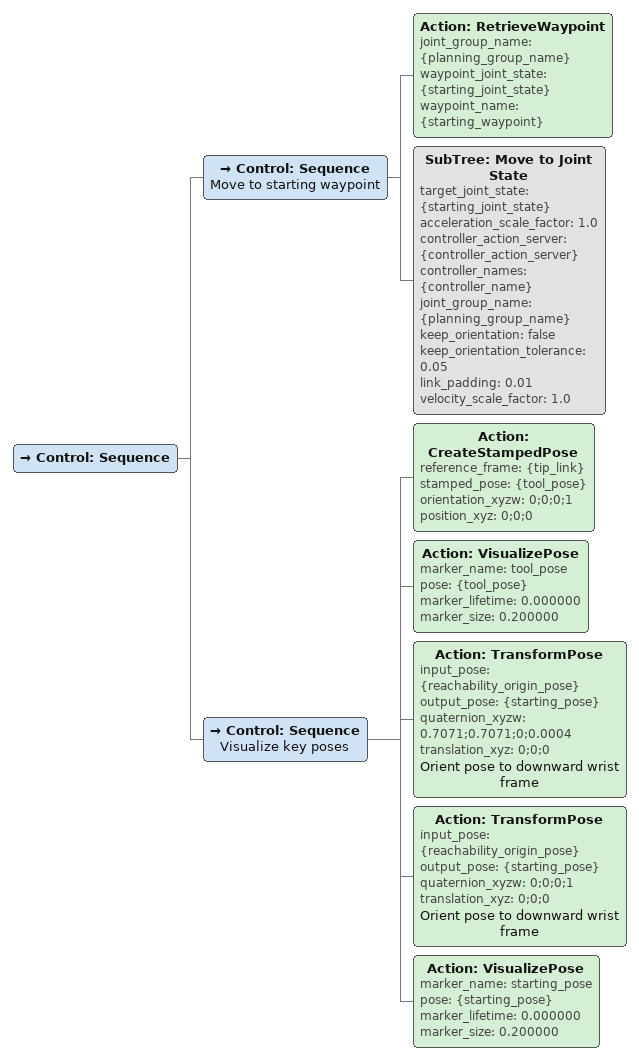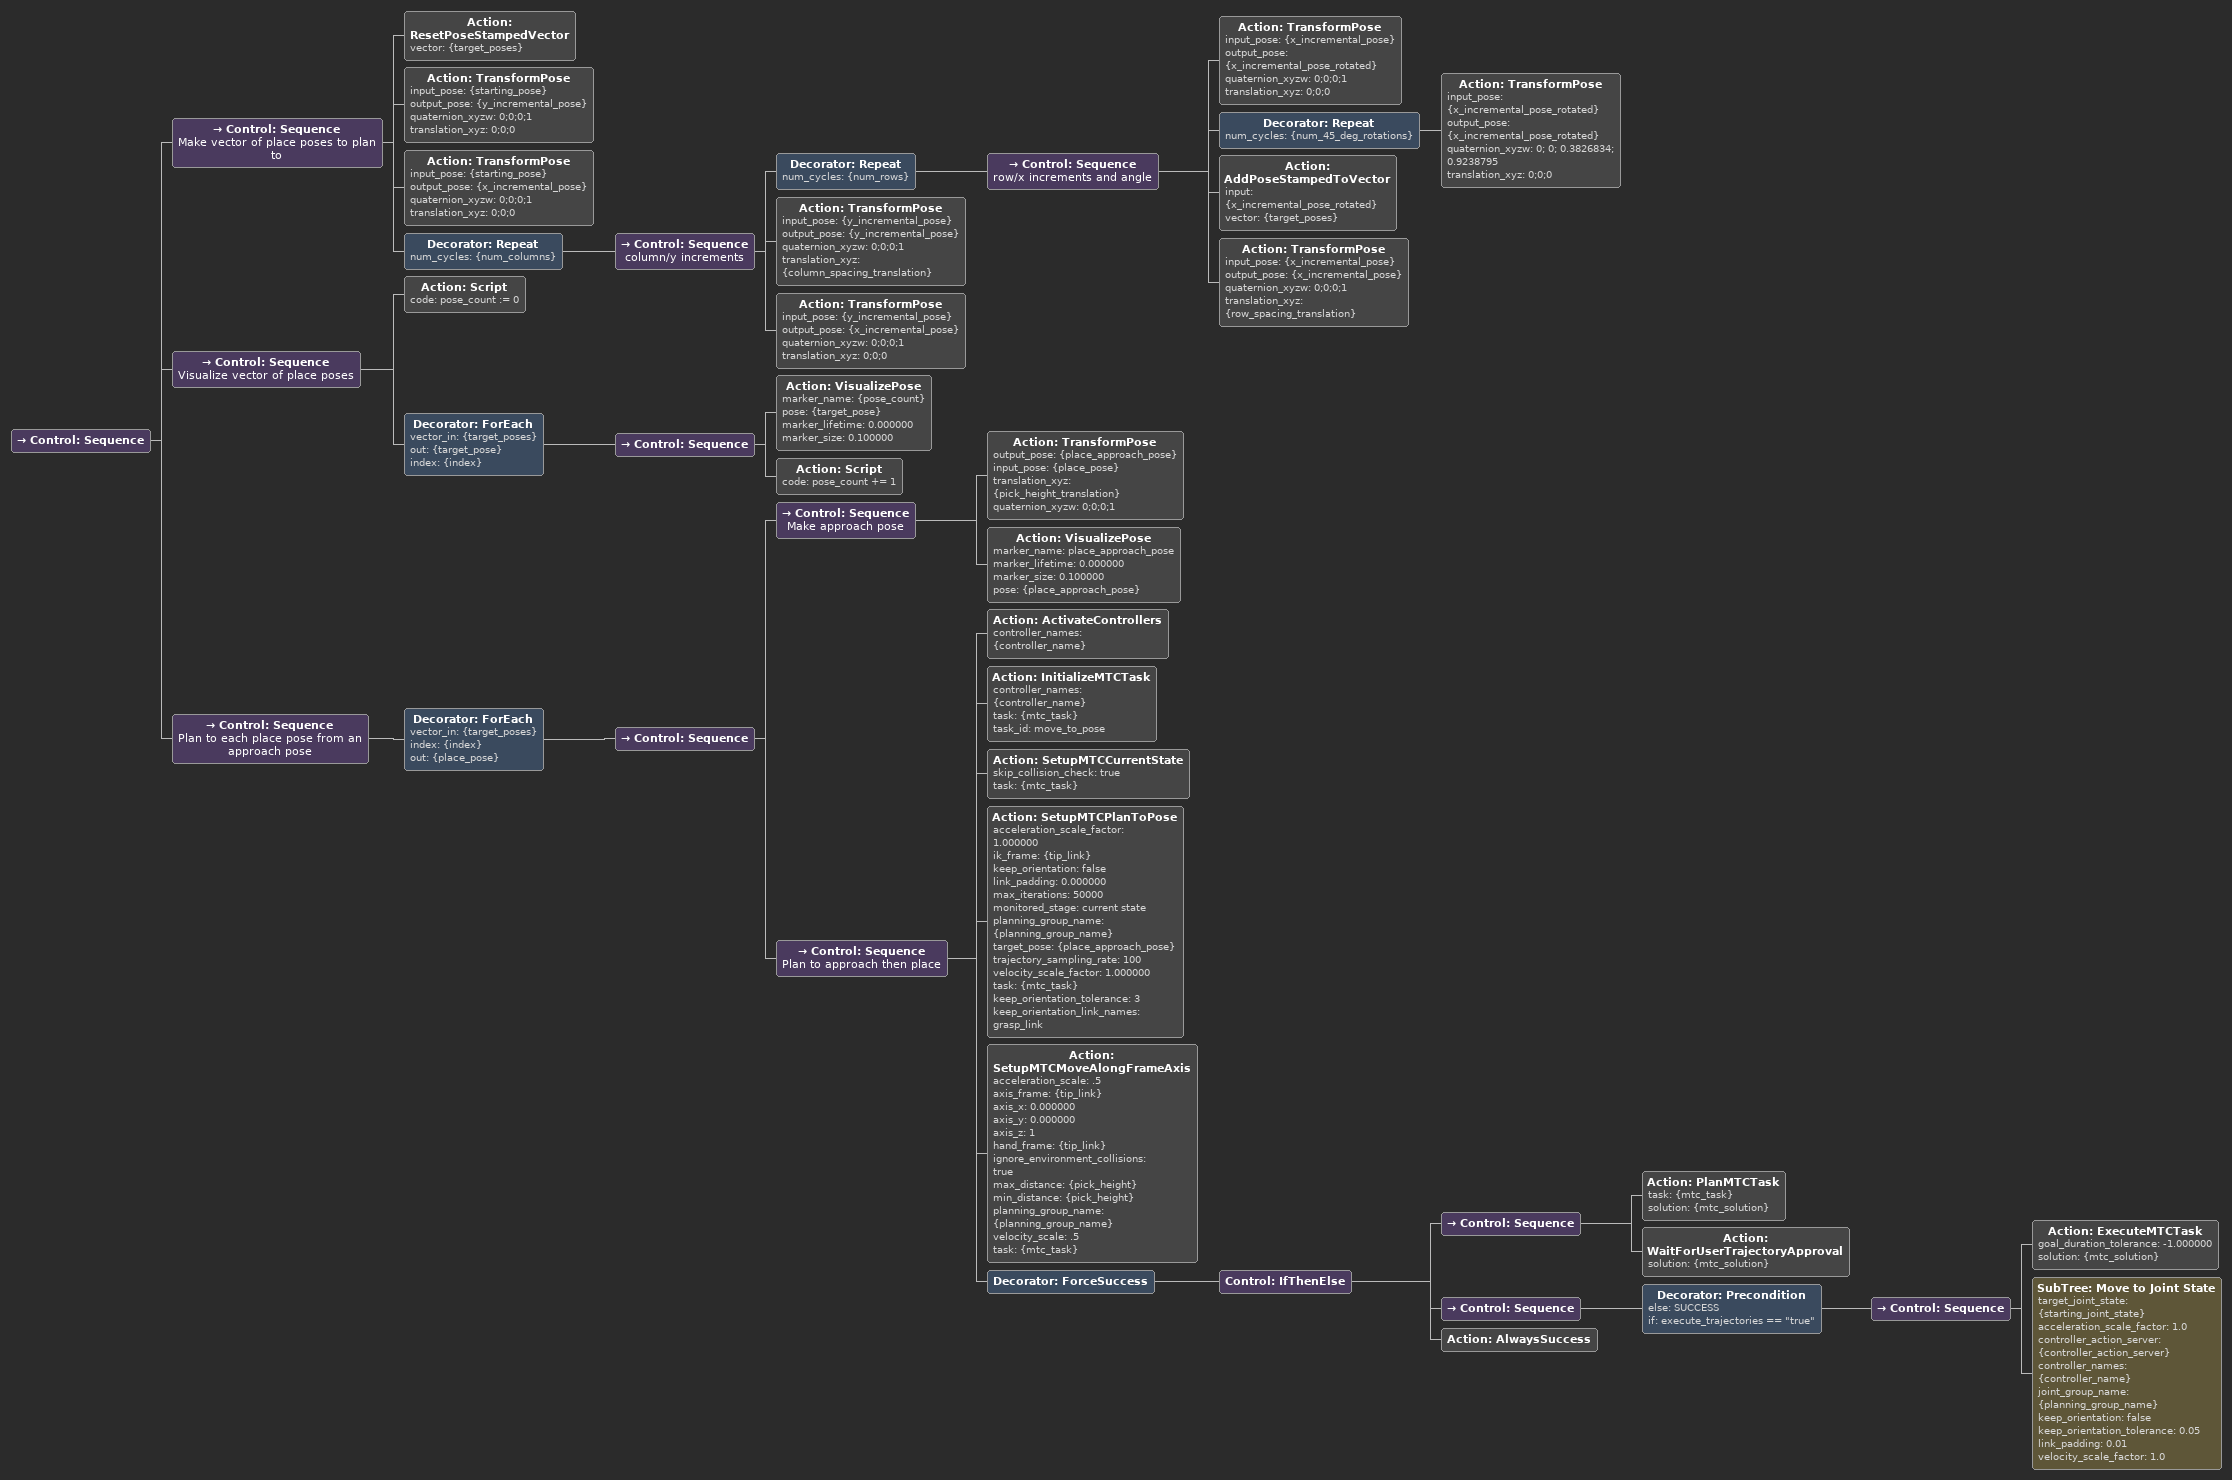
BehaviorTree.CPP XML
<Control ID="Sequence">
  <Control ID="Sequence" name="Move to starting waypoint">
    <Action ID="RetrieveWaypoint" joint_group_name="{planning_group_name}" waypoint_joint_state="{starting_joint_state}" waypoint_name="{starting_waypoint}"/>
    <SubTree ID="Move to Joint State" target_joint_state="{starting_joint_state}" acceleration_scale_factor="1.0" controller_action_server="{controller_action_server}" controller_names="{controller_name}" joint_group_name="{planning_group_name}" keep_orientation="false" keep_orientation_tolerance="0.05" link_padding="0.01" velocity_scale_factor="1.0"/>
  </Control>
  <Control ID="Sequence" name="Visualize key poses">
    <Action ID="CreateStampedPose" reference_frame="{tip_link}" stamped_pose="{tool_pose}" orientation_xyzw="0;0;0;1" position_xyz="0;0;0"/>
    <Action ID="VisualizePose" marker_name="tool_pose" pose="{tool_pose}" marker_lifetime="0.000000" marker_size="0.200000"/>
    <Action ID="TransformPose" input_pose="{reachability_origin_pose}" output_pose="{starting_pose}" quaternion_xyzw="0.7071;0.7071;0;0.0004" translation_xyz="0;0;0" name="Orient pose to downward wrist frame"/>
    <Action ID="TransformPose" input_pose="{reachability_origin_pose}" output_pose="{starting_pose}" quaternion_xyzw="0;0;0;1" translation_xyz="0;0;0" name="Orient pose to downward wrist frame"/>
    <Action ID="VisualizePose" marker_name="starting_pose" pose="{starting_pose}" marker_lifetime="0.000000" marker_size="0.200000"/>
  </Control>
</Control>

<Control ID="Sequence">
  <Control ID="Sequence" name="Make vector of place poses to plan to">
    <Action ID="ResetPoseStampedVector" vector="{target_poses}"/>
    <Action ID="TransformPose" input_pose="{starting_pose}" output_pose="{y_incremental_pose}" quaternion_xyzw="0;0;0;1" translation_xyz="0;0;0"/>
    <Action ID="TransformPose" input_pose="{starting_pose}" output_pose="{x_incremental_pose}" quaternion_xyzw="0;0;0;1" translation_xyz="0;0;0"/>
    <Decorator ID="Repeat" num_cycles="{num_columns}">
      <Control ID="Sequence" name="column/y increments">
        <Decorator ID="Repeat" num_cycles="{num_rows}">
          <Control ID="Sequence" name="row/x increments and angle">
            <Action ID="TransformPose" input_pose="{x_incremental_pose}" output_pose="{x_incremental_pose_rotated}" quaternion_xyzw="0;0;0;1" translation_xyz="0;0;0"/>
            <Decorator ID="Repeat" num_cycles="{num_45_deg_rotations}">
              <Action ID="TransformPose" input_pose="{x_incremental_pose_rotated}" output_pose="{x_incremental_pose_rotated}" quaternion_xyzw="0; 0; 0.3826834; 0.9238795" translation_xyz="0;0;0"/>
            </Decorator>
            <Action ID="AddPoseStampedToVector" input="{x_incremental_pose_rotated}" vector="{target_poses}"/>
            <Action ID="TransformPose" input_pose="{x_incremental_pose}" output_pose="{x_incremental_pose}" quaternion_xyzw="0;0;0;1" translation_xyz="{row_spacing_translation}"/>
          </Control>
        </Decorator>
        <Action ID="TransformPose" input_pose="{y_incremental_pose}" output_pose="{y_incremental_pose}" quaternion_xyzw="0;0;0;1" translation_xyz="{column_spacing_translation}"/>
        <Action ID="TransformPose" input_pose="{y_incremental_pose}" output_pose="{x_incremental_pose}" quaternion_xyzw="0;0;0;1" translation_xyz="0;0;0"/>
      </Control>
    </Decorator>
  </Control>
  <Control ID="Sequence" name="Visualize vector of place poses">
    <!--Use a script with a pose counter so we can give a unique name to each marker (allowing multiple poses to be visualized)-->
    <Action ID="Script" code="pose_count := 0"/>
    <Decorator ID="ForEach" vector_in="{target_poses}" out="{target_pose}" index="{index}">
      <Control ID="Sequence">
        <!--Visualize and add each pose to the vector-->
        <Action ID="VisualizePose" marker_name="{pose_count}" pose="{target_pose}" marker_lifetime="0.000000" marker_size="0.100000"/>
        <Action ID="Script" code="pose_count += 1"/>
      </Control>
    </Decorator>
  </Control>
  <Control ID="Sequence" name="Plan to each place pose from an approach pose">
    <Decorator ID="ForEach" vector_in="{target_poses}" index="{index}" out="{place_pose}">
      <Control ID="Sequence">
        <Control ID="Sequence" name="Make approach pose">
          <Action ID="TransformPose" output_pose="{place_approach_pose}" input_pose="{place_pose}" translation_xyz="{pick_height_translation}" quaternion_xyzw="0;0;0;1"/>
          <Action ID="VisualizePose" marker_name="place_approach_pose" marker_lifetime="0.000000" marker_size="0.100000" pose="{place_approach_pose}"/>
        </Control>
        <Control ID="Sequence" name="Plan to approach then place">
          <Action ID="ActivateControllers" controller_names="{controller_name}"/>
          <Action ID="InitializeMTCTask" controller_names="{controller_name}" task="{mtc_task}" task_id="move_to_pose"/>
          <Action ID="SetupMTCCurrentState" skip_collision_check="true" task="{mtc_task}"/>
          <Action ID="SetupMTCPlanToPose" acceleration_scale_factor="1.000000" ik_frame="{tip_link}" keep_orientation="false" link_padding="0.000000" max_iterations="50000" monitored_stage="current state" planning_group_name="{planning_group_name}" target_pose="{place_approach_pose}" trajectory_sampling_rate="100" velocity_scale_factor="1.000000" task="{mtc_task}" keep_orientation_tolerance="3" keep_orientation_link_names="grasp_link"/>
          <Action ID="SetupMTCMoveAlongFrameAxis" acceleration_scale=".5" axis_frame="{tip_link}" axis_x="0.000000" axis_y="0.000000" axis_z="1" hand_frame="{tip_link}" ignore_environment_collisions="true" max_distance="{pick_height}" min_distance="{pick_height}" planning_group_name="{planning_group_name}" velocity_scale=".5" task="{mtc_task}"/>
          <Decorator ID="ForceSuccess">
            <Control ID="IfThenElse">
              <Control ID="Sequence">
                <Action ID="PlanMTCTask" task="{mtc_task}" solution="{mtc_solution}"/>
                <Action ID="WaitForUserTrajectoryApproval" solution="{mtc_solution}"/>
              </Control>
              <Control ID="Sequence">
                <Decorator ID="Precondition" else="SUCCESS" if="execute_trajectories == &quot;true&quot;">
                  <Control ID="Sequence">
                    <Action ID="ExecuteMTCTask" goal_duration_tolerance="-1.000000" solution="{mtc_solution}"/>
                    <SubTree ID="Move to Joint State" target_joint_state="{starting_joint_state}" acceleration_scale_factor="1.0" controller_action_server="{controller_action_server}" controller_names="{controller_name}" joint_group_name="{planning_group_name}" keep_orientation="false" keep_orientation_tolerance="0.05" link_padding="0.01" velocity_scale_factor="1.0"/>
                  </Control>
                </Decorator>
              </Control>
              <Action ID="AlwaysSuccess"/>
            </Control>
          </Decorator>
        </Control>
      </Control>
    </Decorator>
  </Control>
</Control>
